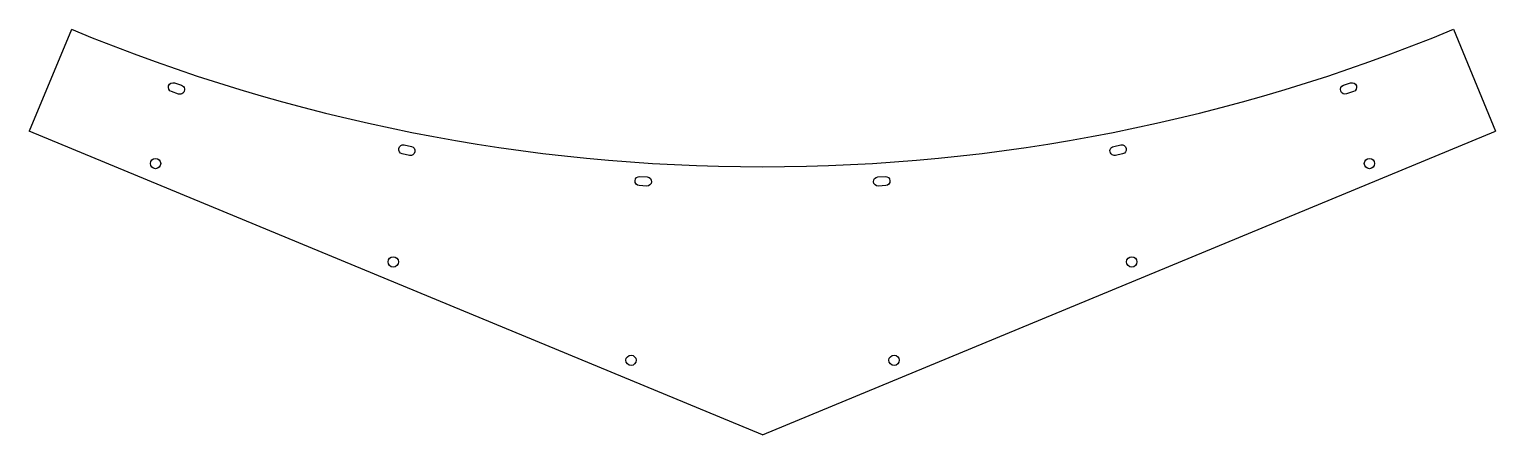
# Model space of a CAD drawing. Header units: millimetres. Extents: x 1338 to 3333, y -2266 to -1715.
import ezdxf

# ---------------------------------------------------------------- set-up
doc = ezdxf.new("R2010")
doc.units = ezdxf.units.MM

msp = doc.modelspace()

# ---------------------------------------------------------------- linework, layer by layer
for p, q in [((1395.8, -1714.6), (1338.4, -1853.1)), ((3275.7, -1714.5), (3333.1, -1853.1)), ((2335.8, -2266.2), (1338.4, -1853.1)), ((2335.8, -2266.2), (3333.1, -1853.1))]:
    msp.add_line(p, q)
for points in [[(1545.3, -1790.7, -1), (1541.3, -1802.6), (1531.8, -1799.3, -1), (1535.9, -1787.5)], [(3135.7, -1787.5, -1), (3139.7, -1799.3), (3130.2, -1802.5, -1), (3126.2, -1790.7)], [(1858.1, -1873.8, -1), (1855.6, -1886.1), (1845.8, -1884.1, -1), (1848.3, -1871.9)], [(2823.3, -1871.9, -1), (2825.7, -1884.1), (2815.9, -1886.1, -1), (2813.5, -1873.8)], [(2179, -1915.4, -1), (2178.1, -1927.9), (2168.2, -1927.2, -1), (2169, -1914.8)], [(2502.5, -1914.8, -1), (2503.4, -1927.2), (2493.4, -1927.9, -1), (2492.6, -1915.4)]]:
    msp.add_lwpolyline(points, format="xyb", close=True)
for centre in [(1510.1, -1897.2), (3161.4, -1897.2), (1833.5, -2031.1), (2838, -2031.1), (2156.9, -2165), (2514.7, -2165)]:
    msp.add_circle(centre, 7)
msp.add_arc((2335.7, 553.4), 2455, 247.4897, 292.5131)

doc.saveas('drawing.dxf')
